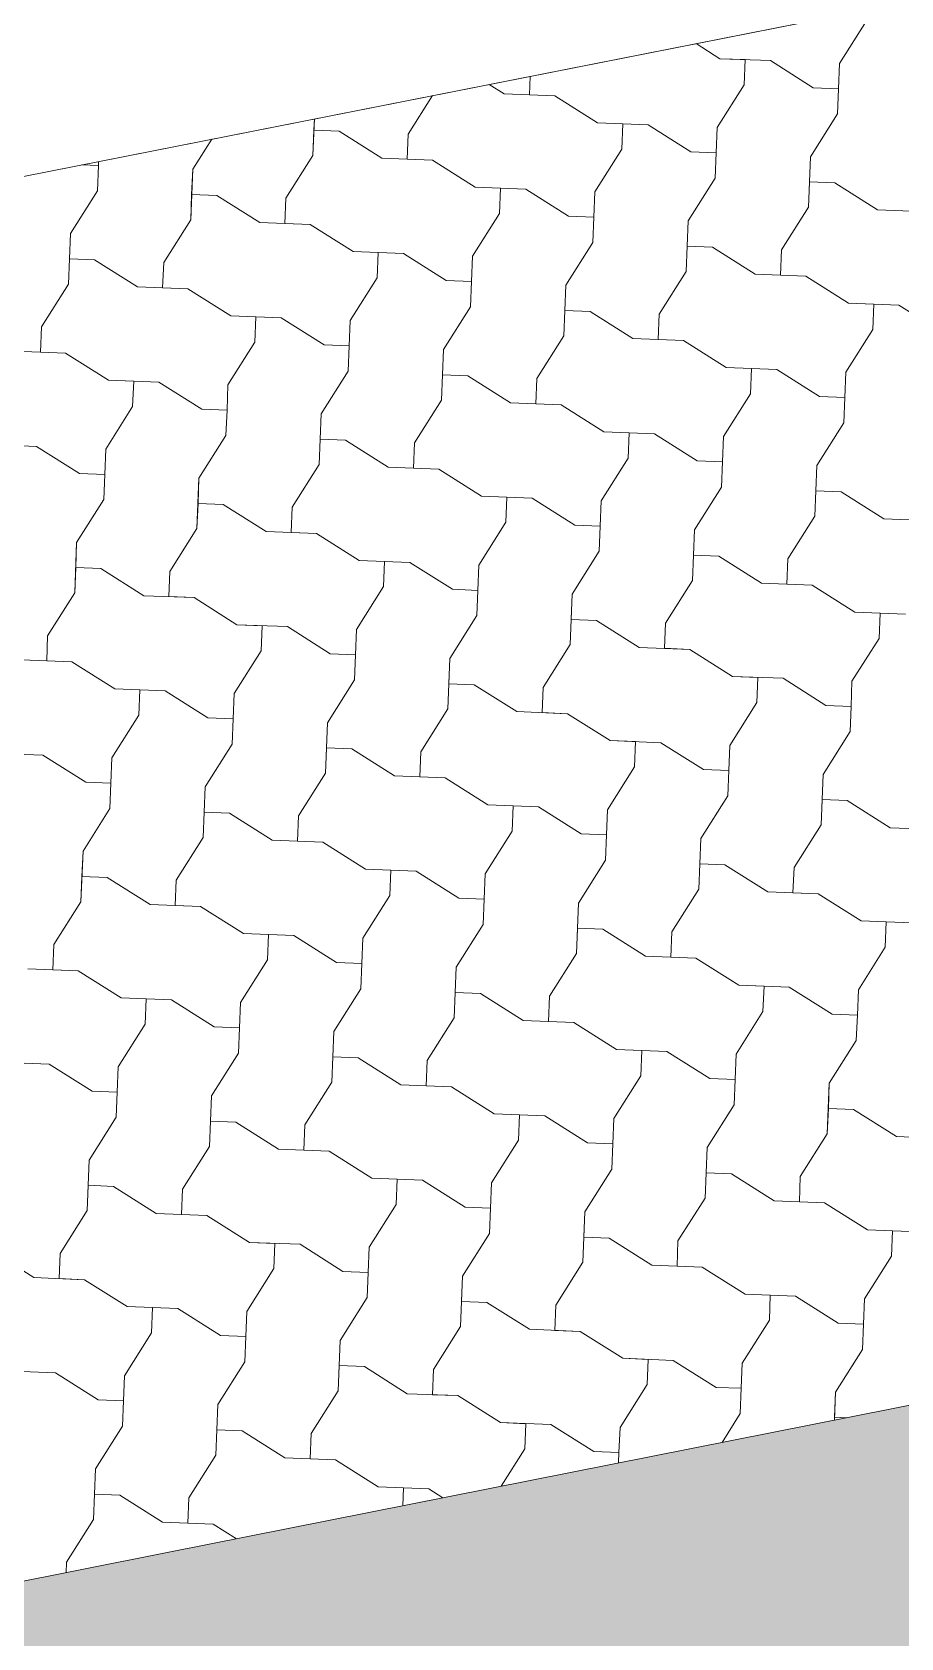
# Model space of a CAD drawing. Header units: metres. Extents: x -111189 to -108577, y -72951 to -72647.
# Drawn here: x -110666.884 to -110665.995, y -72942.13 to -72940.486 of the extents above; entities that cross this region are included whole.
import ezdxf

# ---------------------------------------------------------------- set-up
doc = ezdxf.new("R2010")
doc.units = ezdxf.units.M
doc.header["$MEASUREMENT"] = 0
doc.set_wipeout_variables(frame=1)
doc.linetypes.add('Dot & Dashed', pattern=[0.670278, 0.3175, -0.176389, 0, -0.176389])
doc.linetypes.add('Wipeout_Contour', pattern=[1, 0, -1])
for name, color, linetype in [('Muro Não Confinante - MNC1_1_0', 7, 'Continuous'), ('Muro Não Confinante - MNC1_1_02 - ESTRADAS', 7, 'Continuous'), ('Muro Não Confinante - MNC1_1_02 - PASSEIOS', 7, 'Continuous'), ('Muro Não Confinante - MNC1_1_07 - MUROS', 7, 'Continuous'), ('Planta Piso -1_1_01 - TERRENO PROPOSTO', 7, 'Continuous')]:
    doc.layers.add(name, color=color, linetype=linetype)

# ---------------------------------------------------------------- blocks, each defined once
blk = doc.blocks.new('*X143', base_point=(-110694.4627, -72968.689))
at = {"layer": 'Muro Não Confinante - MNC1_1_02 - PASSEIOS', "color": 253, "linetype": 'Continuous', "lineweight": 9, "ltscale": 1000}
for p, q in [((-110666.0578, -72940.5185), (-110666.0302, -72940.4748)), ((-110666.2046, -72940.4982), (-110666.1802, -72940.5137)), ((-110666.2046, -72940.4982), (-110666.1802, -72940.5137)), ((-110666.1802, -72940.5137), (-110666.1544, -72940.5147)), ((-110666.1802, -72940.5137), (-110666.1285, -72940.5157)), ((-110666.1554, -72940.5406), (-110666.1544, -72940.5147)), ((-110666.1285, -72940.5157), (-110666.0847, -72940.5434)), ((-110666.0578, -72940.5185), (-110666.0589, -72940.5444)), ((-110666.4163, -72940.54), (-110666.4009, -72940.5498)), ((-110666.3743, -72940.5317), (-110666.375, -72940.5508)), ((-110666.3743, -72940.5317), (-110666.375, -72940.5508)), ((-110666.183, -72940.5843), (-110666.1554, -72940.5406)), ((-110666.0847, -72940.5434), (-110666.0589, -72940.5444)), ((-110666.0599, -72940.5702), (-110666.0589, -72940.5444)), ((-110666.0599, -72940.5702), (-110666.0589, -72940.5444)), ((-110666.4992, -72940.5908), (-110666.4744, -72940.5515)), ((-110666.4992, -72940.5908), (-110666.4744, -72940.5515)), ((-110666.4009, -72940.5498), (-110666.3492, -72940.5518)), ((-110666.3492, -72940.5518), (-110666.375, -72940.5508)), ((-110666.3492, -72940.5518), (-110666.3054, -72940.5795)), ((-110666.3492, -72940.5518), (-110666.3054, -72940.5795)), ((-110666.5967, -72940.6128), (-110666.5952, -72940.5754)), ((-110666.5952, -72940.5754), (-110666.5957, -72940.5869)), ((-110666.0875, -72940.614), (-110666.0599, -72940.5702)), ((-110666.0875, -72940.614), (-110666.0599, -72940.5702)), ((-110666.5967, -72940.6128), (-110666.5957, -72940.5869)), ((-110666.5698, -72940.588), (-110666.5957, -72940.5869)), ((-110666.5698, -72940.588), (-110666.5261, -72940.6156)), ((-110666.4992, -72940.5908), (-110666.5002, -72940.6166)), ((-110666.4992, -72940.5908), (-110666.5002, -72940.6166)), ((-110666.3054, -72940.5795), (-110666.2795, -72940.5805)), ((-110666.3054, -72940.5795), (-110666.2537, -72940.5815)), ((-110666.2806, -72940.6064), (-110666.2795, -72940.5805)), ((-110666.2537, -72940.5815), (-110666.2099, -72940.6092)), ((-110666.183, -72940.5843), (-110666.184, -72940.6102)), ((-110666.7198, -72940.6269), (-110666.7004, -72940.5961)), ((-110666.7198, -72940.6269), (-110666.7004, -72940.5961)), ((-110666.3082, -72940.6501), (-110666.2806, -72940.6064)), ((-110666.2099, -72940.6092), (-110666.184, -72940.6102)), ((-110666.1851, -72940.6361), (-110666.184, -72940.6102)), ((-110666.1851, -72940.6361), (-110666.184, -72940.6102)), ((-110666.8334, -72940.6224), (-110666.8164, -72940.6231)), ((-110666.8174, -72940.6489), (-110666.8164, -72940.6231)), ((-110666.8174, -72940.6489), (-110666.8164, -72940.6231)), ((-110666.8162, -72940.619), (-110666.8164, -72940.6231)), ((-110666.7219, -72940.6786), (-110666.7198, -72940.6269)), ((-110666.7198, -72940.6269), (-110666.7209, -72940.6528)), ((-110666.6244, -72940.6566), (-110666.5967, -72940.6128)), ((-110666.6244, -72940.6566), (-110666.5967, -72940.6128)), ((-110666.5261, -72940.6156), (-110666.4743, -72940.6177)), ((-110666.4743, -72940.6177), (-110666.5002, -72940.6166)), ((-110666.4743, -72940.6177), (-110666.4306, -72940.6453)), ((-110666.4743, -72940.6177), (-110666.4306, -72940.6453)), ((-110666.0896, -72940.6657), (-110666.0875, -72940.614)), ((-110666.0875, -72940.614), (-110666.0885, -72940.6399)), ((-110666.2127, -72940.6798), (-110666.1851, -72940.6361)), ((-110666.2127, -72940.6798), (-110666.1851, -72940.6361)), ((-110666.0896, -72940.6657), (-110666.0885, -72940.6399)), ((-110666.0627, -72940.6409), (-110666.0885, -72940.6399)), ((-110666.0627, -72940.6409), (-110666.0189, -72940.6685)), ((-110666.845, -72940.6927), (-110666.8174, -72940.6489)), ((-110666.845, -72940.6927), (-110666.8174, -72940.6489)), ((-110666.7219, -72940.6786), (-110666.7209, -72940.6528)), ((-110666.695, -72940.6538), (-110666.7209, -72940.6528)), ((-110666.695, -72940.6538), (-110666.6512, -72940.6814)), ((-110666.6244, -72940.6566), (-110666.6254, -72940.6824)), ((-110666.6244, -72940.6566), (-110666.6254, -72940.6824)), ((-110666.4306, -72940.6453), (-110666.4047, -72940.6463)), ((-110666.4306, -72940.6453), (-110666.3788, -72940.6473)), ((-110666.4057, -72940.6722), (-110666.4047, -72940.6463)), ((-110666.3788, -72940.6473), (-110666.3351, -72940.675)), ((-110666.3082, -72940.6501), (-110666.3092, -72940.676)), ((-110666.4334, -72940.7159), (-110666.4057, -72940.6722)), ((-110666.3351, -72940.675), (-110666.3092, -72940.676)), ((-110666.3102, -72940.7019), (-110666.3092, -72940.676)), ((-110666.3102, -72940.7019), (-110666.3092, -72940.676)), ((-110666.1172, -72940.7095), (-110666.0896, -72940.6657)), ((-110666.1172, -72940.7095), (-110666.0896, -72940.6657)), ((-110666.0189, -72940.6685), (-110665.9672, -72940.6706)), ((-110666.8471, -72940.7444), (-110666.845, -72940.6927)), ((-110666.845, -72940.6927), (-110666.846, -72940.7186)), ((-110666.7495, -72940.7224), (-110666.7219, -72940.6786)), ((-110666.7495, -72940.7224), (-110666.7219, -72940.6786)), ((-110666.6512, -72940.6814), (-110666.5995, -72940.6835)), ((-110666.5995, -72940.6835), (-110666.6254, -72940.6824)), ((-110666.5995, -72940.6835), (-110666.5557, -72940.7111)), ((-110666.5995, -72940.6835), (-110666.5557, -72940.7111)), ((-110666.2147, -72940.7315), (-110666.2127, -72940.6798)), ((-110666.2127, -72940.6798), (-110666.2137, -72940.7057)), ((-110666.3379, -72940.7456), (-110666.3102, -72940.7019)), ((-110666.3379, -72940.7456), (-110666.3102, -72940.7019)), ((-110666.2147, -72940.7315), (-110666.2137, -72940.7057)), ((-110666.1879, -72940.7067), (-110666.2137, -72940.7057)), ((-110666.1879, -72940.7067), (-110666.1441, -72940.7343)), ((-110666.1172, -72940.7095), (-110666.1182, -72940.7354)), ((-110666.1172, -72940.7095), (-110666.1182, -72940.7354)), ((-110666.8471, -72940.7444), (-110666.846, -72940.7186)), ((-110666.8202, -72940.7196), (-110666.846, -72940.7186)), ((-110666.8202, -72940.7196), (-110666.7764, -72940.7472)), ((-110666.7495, -72940.7224), (-110666.7506, -72940.7482)), ((-110666.7495, -72940.7224), (-110666.7506, -72940.7482)), ((-110666.5557, -72940.7111), (-110666.5299, -72940.7121)), ((-110666.5557, -72940.7111), (-110666.504, -72940.7131)), ((-110666.5309, -72940.738), (-110666.5299, -72940.7121)), ((-110666.504, -72940.7131), (-110666.4603, -72940.7408)), ((-110666.4334, -72940.7159), (-110666.4344, -72940.7418)), ((-110666.5585, -72940.7818), (-110666.5309, -72940.738)), ((-110666.4603, -72940.7408), (-110666.4344, -72940.7418)), ((-110666.4354, -72940.7677), (-110666.4344, -72940.7418)), ((-110666.4354, -72940.7677), (-110666.4344, -72940.7418)), ((-110666.2424, -72940.7753), (-110666.2147, -72940.7315)), ((-110666.2424, -72940.7753), (-110666.2147, -72940.7315)), ((-110666.1441, -72940.7343), (-110666.0924, -72940.7364)), ((-110666.0924, -72940.7364), (-110666.1182, -72940.7354)), ((-110666.0924, -72940.7364), (-110666.0486, -72940.764)), ((-110666.0924, -72940.7364), (-110666.0486, -72940.764)), ((-110666.8747, -72940.7882), (-110666.8471, -72940.7444)), ((-110666.8747, -72940.7882), (-110666.8471, -72940.7444)), ((-110666.7764, -72940.7472), (-110666.7247, -72940.7493)), ((-110666.7247, -72940.7493), (-110666.7506, -72940.7482)), ((-110666.7247, -72940.7493), (-110666.6809, -72940.7769)), ((-110666.7247, -72940.7493), (-110666.6809, -72940.7769)), ((-110666.3399, -72940.7974), (-110666.3379, -72940.7456)), ((-110666.3379, -72940.7456), (-110666.3389, -72940.7715)), ((-110666.4631, -72940.8114), (-110666.4354, -72940.7677)), ((-110666.4631, -72940.8114), (-110666.4354, -72940.7677)), ((-110666.3399, -72940.7974), (-110666.3389, -72940.7715)), ((-110666.313, -72940.7725), (-110666.3389, -72940.7715)), ((-110666.313, -72940.7725), (-110666.2693, -72940.8002)), ((-110666.2424, -72940.7753), (-110666.2434, -72940.8012)), ((-110666.2424, -72940.7753), (-110666.2434, -72940.8012)), ((-110666.0486, -72940.764), (-110666.0227, -72940.7651)), ((-110666.0486, -72940.764), (-110665.9969, -72940.7661)), ((-110666.0238, -72940.7909), (-110666.0227, -72940.7651)), ((-110665.9969, -72940.7661), (-110665.9531, -72940.7937)), ((-110666.8747, -72940.7882), (-110666.8757, -72940.814)), ((-110666.8747, -72940.7882), (-110666.8757, -72940.814)), ((-110666.6809, -72940.7769), (-110666.6551, -72940.7779)), ((-110666.6809, -72940.7769), (-110666.6292, -72940.779)), ((-110666.6561, -72940.8038), (-110666.6551, -72940.7779)), ((-110666.6292, -72940.779), (-110666.5854, -72940.8066)), ((-110666.5585, -72940.7818), (-110666.5596, -72940.8076)), ((-110666.0514, -72940.8347), (-110666.0238, -72940.7909)), ((-110666.6837, -72940.8476), (-110666.6561, -72940.8038)), ((-110666.5854, -72940.8066), (-110666.5596, -72940.8076)), ((-110666.5606, -72940.8335), (-110666.5596, -72940.8076)), ((-110666.5606, -72940.8335), (-110666.5596, -72940.8076)), ((-110666.3676, -72940.8411), (-110666.3399, -72940.7974)), ((-110666.3676, -72940.8411), (-110666.3399, -72940.7974)), ((-110666.2693, -72940.8002), (-110666.2175, -72940.8022)), ((-110666.2175, -72940.8022), (-110666.2434, -72940.8012)), ((-110666.2175, -72940.8022), (-110666.1738, -72940.8298)), ((-110666.2175, -72940.8022), (-110666.1738, -72940.8298)), ((-110666.9016, -72940.813), (-110666.8499, -72940.8151)), ((-110666.8499, -72940.8151), (-110666.8757, -72940.814)), ((-110666.8499, -72940.8151), (-110666.8061, -72940.8427)), ((-110666.8499, -72940.8151), (-110666.8061, -72940.8427)), ((-110666.4651, -72940.8632), (-110666.4631, -72940.8114)), ((-110666.4631, -72940.8114), (-110666.4641, -72940.8373)), ((-110666.5882, -72940.8772), (-110666.5606, -72940.8335)), ((-110666.5882, -72940.8772), (-110666.5606, -72940.8335)), ((-110666.4651, -72940.8632), (-110666.4641, -72940.8373)), ((-110666.4382, -72940.8383), (-110666.4641, -72940.8373)), ((-110666.4382, -72940.8383), (-110666.3944, -72940.866)), ((-110666.3676, -72940.8411), (-110666.3686, -72940.867)), ((-110666.3676, -72940.8411), (-110666.3686, -72940.867)), ((-110666.1738, -72940.8298), (-110666.1479, -72940.8309)), ((-110666.1738, -72940.8298), (-110666.1221, -72940.8319)), ((-110666.1489, -72940.8567), (-110666.1479, -72940.8309)), ((-110666.1221, -72940.8319), (-110666.0783, -72940.8595)), ((-110666.0514, -72940.8347), (-110666.0524, -72940.8605)), ((-110666.8061, -72940.8427), (-110666.7802, -72940.8437)), ((-110666.8061, -72940.8427), (-110666.7544, -72940.8448)), ((-110666.7813, -72940.8696), (-110666.7802, -72940.8437)), ((-110666.7544, -72940.8448), (-110666.7106, -72940.8724)), ((-110666.6837, -72940.8476), (-110666.6847, -72940.8734)), ((-110666.1766, -72940.9005), (-110666.1489, -72940.8567)), ((-110666.8089, -72940.9134), (-110666.7813, -72940.8696)), ((-110666.7106, -72940.8724), (-110666.6847, -72940.8734)), ((-110666.6858, -72940.8993), (-110666.6847, -72940.8734)), ((-110666.6858, -72940.8993), (-110666.6847, -72940.8734)), ((-110666.4927, -72940.9069), (-110666.4651, -72940.8632)), ((-110666.4927, -72940.9069), (-110666.4651, -72940.8632)), ((-110666.3944, -72940.866), (-110666.3427, -72940.868)), ((-110666.3427, -72940.868), (-110666.3686, -72940.867)), ((-110666.3427, -72940.868), (-110666.299, -72940.8956)), ((-110666.3427, -72940.868), (-110666.299, -72940.8956)), ((-110666.0783, -72940.8595), (-110666.0524, -72940.8605)), ((-110666.0534, -72940.8864), (-110666.0524, -72940.8605)), ((-110666.0534, -72940.8864), (-110666.0524, -72940.8605)), ((-110666.5903, -72940.929), (-110666.5882, -72940.8772)), ((-110666.5882, -72940.8772), (-110666.5893, -72940.9031)), ((-110666.0811, -72940.9302), (-110666.0534, -72940.8864)), ((-110666.0811, -72940.9302), (-110666.0534, -72940.8864)), ((-110666.7134, -72940.9431), (-110666.6858, -72940.8993)), ((-110666.7134, -72940.9431), (-110666.6858, -72940.8993)), ((-110666.5903, -72940.929), (-110666.5893, -72940.9031)), ((-110666.5634, -72940.9041), (-110666.5893, -72940.9031)), ((-110666.5634, -72940.9041), (-110666.5196, -72940.9318)), ((-110666.4927, -72940.9069), (-110666.4938, -72940.9328)), ((-110666.4927, -72940.9069), (-110666.4938, -72940.9328)), ((-110666.299, -72940.8956), (-110666.2731, -72940.8967)), ((-110666.299, -72940.8956), (-110666.2472, -72940.8977)), ((-110666.2741, -72940.9225), (-110666.2731, -72940.8967)), ((-110666.2472, -72940.8977), (-110666.2035, -72940.9253)), ((-110666.1766, -72940.9005), (-110666.1776, -72940.9264)), ((-110666.9313, -72940.9085), (-110666.8796, -72940.9106)), ((-110666.8796, -72940.9106), (-110666.8358, -72940.9382)), ((-110666.8089, -72940.9134), (-110666.8099, -72940.9392)), ((-110666.3018, -72940.9663), (-110666.2741, -72940.9225)), ((-110666.8358, -72940.9382), (-110666.8099, -72940.9392)), ((-110666.8109, -72940.9651), (-110666.8099, -72940.9392)), ((-110666.8109, -72940.9651), (-110666.8099, -72940.9392)), ((-110666.6179, -72940.9727), (-110666.5903, -72940.929)), ((-110666.6179, -72940.9727), (-110666.5903, -72940.929)), ((-110666.5196, -72940.9318), (-110666.4679, -72940.9338)), ((-110666.4679, -72940.9338), (-110666.4938, -72940.9328)), ((-110666.4679, -72940.9338), (-110666.4241, -72940.9615)), ((-110666.4679, -72940.9338), (-110666.4241, -72940.9615)), ((-110666.2035, -72940.9253), (-110666.1776, -72940.9264)), ((-110666.1786, -72940.9522), (-110666.1776, -72940.9264)), ((-110666.1786, -72940.9522), (-110666.1776, -72940.9264)), ((-110666.0831, -72940.9819), (-110666.0811, -72940.9302)), ((-110666.0811, -72940.9302), (-110666.0821, -72940.956)), ((-110666.7155, -72940.9948), (-110666.7134, -72940.9431)), ((-110666.7134, -72940.9431), (-110666.7144, -72940.9689)), ((-110666.2063, -72940.996), (-110666.1786, -72940.9522)), ((-110666.2063, -72940.996), (-110666.1786, -72940.9522)), ((-110666.0831, -72940.9819), (-110666.0821, -72940.956)), ((-110666.0562, -72940.9571), (-110666.0821, -72940.956)), ((-110666.8386, -72941.0089), (-110666.8109, -72940.9651)), ((-110666.8386, -72941.0089), (-110666.8109, -72940.9651)), ((-110666.7155, -72940.9948), (-110666.7144, -72940.9689)), ((-110666.6886, -72940.9699), (-110666.7144, -72940.9689)), ((-110666.6886, -72940.9699), (-110666.6448, -72940.9976)), ((-110666.6179, -72940.9727), (-110666.6189, -72940.9986)), ((-110666.6179, -72940.9727), (-110666.6189, -72940.9986)), ((-110666.4241, -72940.9615), (-110666.3983, -72940.9625)), ((-110666.4241, -72940.9615), (-110666.3724, -72940.9635)), ((-110666.3993, -72940.9883), (-110666.3983, -72940.9625)), ((-110666.3724, -72940.9635), (-110666.3286, -72940.9911)), ((-110666.3018, -72940.9663), (-110666.3028, -72940.9922)), ((-110666.0562, -72940.9571), (-110666.0125, -72940.9847)), ((-110666.4269, -72941.0321), (-110666.3993, -72940.9883)), ((-110666.1108, -72941.0257), (-110666.0831, -72940.9819)), ((-110666.1108, -72941.0257), (-110666.0831, -72940.9819)), ((-110666.0125, -72940.9847), (-110665.9608, -72940.9867)), ((-110666.7431, -72941.0385), (-110666.7155, -72940.9948)), ((-110666.7431, -72941.0385), (-110666.7155, -72940.9948)), ((-110666.6448, -72940.9976), (-110666.5931, -72940.9996)), ((-110666.5931, -72940.9996), (-110666.6189, -72940.9986)), ((-110666.5931, -72940.9996), (-110666.5493, -72941.0273)), ((-110666.5931, -72940.9996), (-110666.5493, -72941.0273)), ((-110666.3286, -72940.9911), (-110666.3028, -72940.9922)), ((-110666.3038, -72941.018), (-110666.3028, -72940.9922)), ((-110666.3038, -72941.018), (-110666.3028, -72940.9922)), ((-110666.2083, -72941.0477), (-110666.2063, -72940.996)), ((-110666.2063, -72940.996), (-110666.2073, -72941.0218)), ((-110666.8406, -72941.0606), (-110666.8386, -72941.0089)), ((-110666.8386, -72941.0089), (-110666.8396, -72941.0347)), ((-110666.3314, -72941.0618), (-110666.3038, -72941.018)), ((-110666.3314, -72941.0618), (-110666.3038, -72941.018)), ((-110666.2083, -72941.0477), (-110666.2073, -72941.0218)), ((-110666.1814, -72941.0229), (-110666.2073, -72941.0218)), ((-110666.8406, -72941.0606), (-110666.8396, -72941.0347)), ((-110666.8137, -72941.0357), (-110666.8396, -72941.0347)), ((-110666.8137, -72941.0357), (-110666.77, -72941.0634)), ((-110666.7431, -72941.0385), (-110666.7441, -72941.0644)), ((-110666.7431, -72941.0385), (-110666.7441, -72941.0644)), ((-110666.5493, -72941.0273), (-110666.5234, -72941.0283)), ((-110666.5493, -72941.0273), (-110666.4976, -72941.0293)), ((-110666.5245, -72941.0541), (-110666.5234, -72941.0283)), ((-110666.4976, -72941.0293), (-110666.4538, -72941.0569)), ((-110666.4269, -72941.0321), (-110666.428, -72941.058)), ((-110666.1814, -72941.0229), (-110666.1377, -72941.0505)), ((-110666.1108, -72941.0257), (-110666.1118, -72941.0515)), ((-110666.1108, -72941.0257), (-110666.1118, -72941.0515)), ((-110666.5521, -72941.0979), (-110666.5245, -72941.0541)), ((-110666.2359, -72941.0915), (-110666.2083, -72941.0477)), ((-110666.2359, -72941.0915), (-110666.2083, -72941.0477)), ((-110666.1377, -72941.0505), (-110666.0859, -72941.0526)), ((-110666.0859, -72941.0526), (-110666.1118, -72941.0515)), ((-110666.0859, -72941.0526), (-110666.0422, -72941.0802)), ((-110666.0859, -72941.0526), (-110666.0422, -72941.0802)), ((-110666.8683, -72941.1044), (-110666.8406, -72941.0606)), ((-110666.8683, -72941.1044), (-110666.8406, -72941.0606)), ((-110666.77, -72941.0634), (-110666.7183, -72941.0654)), ((-110666.7183, -72941.0654), (-110666.7441, -72941.0644)), ((-110666.7183, -72941.0654), (-110666.6745, -72941.0931)), ((-110666.7183, -72941.0654), (-110666.6745, -72941.0931)), ((-110666.4538, -72941.0569), (-110666.428, -72941.058)), ((-110666.429, -72941.0838), (-110666.428, -72941.058)), ((-110666.429, -72941.0838), (-110666.428, -72941.058)), ((-110666.3335, -72941.1135), (-110666.3314, -72941.0618)), ((-110666.3314, -72941.0618), (-110666.3325, -72941.0877)), ((-110666.4566, -72941.1276), (-110666.429, -72941.0838)), ((-110666.4566, -72941.1276), (-110666.429, -72941.0838)), ((-110666.3335, -72941.1135), (-110666.3325, -72941.0877)), ((-110666.3066, -72941.0887), (-110666.3325, -72941.0877)), ((-110666.0422, -72941.0802), (-110666.0163, -72941.0812)), ((-110666.0422, -72941.0802), (-110665.9904, -72941.0822)), ((-110666.0173, -72941.1071), (-110666.0163, -72941.0812)), ((-110666.8683, -72941.1044), (-110666.8693, -72941.1302)), ((-110666.8683, -72941.1044), (-110666.8693, -72941.1302)), ((-110666.6745, -72941.0931), (-110666.6486, -72941.0941)), ((-110666.6745, -72941.0931), (-110666.6228, -72941.0951)), ((-110666.6496, -72941.12), (-110666.6486, -72941.0941)), ((-110666.6228, -72941.0951), (-110666.579, -72941.1228)), ((-110666.5521, -72941.0979), (-110666.5531, -72941.1238)), ((-110666.3066, -72941.0887), (-110666.2628, -72941.1163)), ((-110666.2359, -72941.0915), (-110666.237, -72941.1173)), ((-110666.2359, -72941.0915), (-110666.237, -72941.1173)), ((-110666.6773, -72941.1637), (-110666.6496, -72941.12)), ((-110666.3611, -72941.1573), (-110666.3335, -72941.1135)), ((-110666.3611, -72941.1573), (-110666.3335, -72941.1135)), ((-110666.2628, -72941.1163), (-110666.2111, -72941.1184)), ((-110666.2111, -72941.1184), (-110666.237, -72941.1173)), ((-110666.2111, -72941.1184), (-110666.1673, -72941.146)), ((-110666.2111, -72941.1184), (-110666.1673, -72941.146)), ((-110666.045, -72941.1508), (-110666.0173, -72941.1071)), ((-110666.8952, -72941.1292), (-110666.8434, -72941.1312)), ((-110666.8434, -72941.1312), (-110666.8693, -72941.1302)), ((-110666.8434, -72941.1312), (-110666.7997, -72941.1589)), ((-110666.8434, -72941.1312), (-110666.7997, -72941.1589)), ((-110666.579, -72941.1228), (-110666.5531, -72941.1238)), ((-110666.5542, -72941.1496), (-110666.5531, -72941.1238)), ((-110666.5542, -72941.1496), (-110666.5531, -72941.1238)), ((-110666.4587, -72941.1793), (-110666.4566, -72941.1276)), ((-110666.4566, -72941.1276), (-110666.4576, -72941.1535)), ((-110666.5818, -72941.1934), (-110666.5542, -72941.1496)), ((-110666.5818, -72941.1934), (-110666.5542, -72941.1496)), ((-110666.4587, -72941.1793), (-110666.4576, -72941.1535)), ((-110666.4318, -72941.1545), (-110666.4576, -72941.1535)), ((-110666.1673, -72941.146), (-110666.1415, -72941.147)), ((-110666.1673, -72941.146), (-110666.1156, -72941.148)), ((-110666.1425, -72941.1729), (-110666.1415, -72941.147)), ((-110666.1156, -72941.148), (-110666.0718, -72941.1757)), ((-110666.045, -72941.1508), (-110666.046, -72941.1767)), ((-110666.7997, -72941.1589), (-110666.7738, -72941.1599)), ((-110666.7997, -72941.1589), (-110666.7479, -72941.1609)), ((-110666.7748, -72941.1858), (-110666.7738, -72941.1599)), ((-110666.7479, -72941.1609), (-110666.7042, -72941.1886)), ((-110666.6773, -72941.1637), (-110666.6783, -72941.1896)), ((-110666.4318, -72941.1545), (-110666.388, -72941.1821)), ((-110666.3611, -72941.1573), (-110666.3621, -72941.1831)), ((-110666.3611, -72941.1573), (-110666.3621, -72941.1831)), ((-110666.8025, -72941.2295), (-110666.7748, -72941.1858)), ((-110666.4863, -72941.2231), (-110666.4587, -72941.1793)), ((-110666.4863, -72941.2231), (-110666.4587, -72941.1793)), ((-110666.388, -72941.1821), (-110666.3363, -72941.1842)), ((-110666.3363, -72941.1842), (-110666.3621, -72941.1831)), ((-110666.3363, -72941.1842), (-110666.2925, -72941.2118)), ((-110666.3363, -72941.1842), (-110666.2925, -72941.2118)), ((-110666.1701, -72941.2167), (-110666.1425, -72941.1729)), ((-110666.0718, -72941.1757), (-110666.046, -72941.1767)), ((-110666.047, -72941.2026), (-110666.046, -72941.1767)), ((-110666.047, -72941.2026), (-110666.046, -72941.1767)), ((-110666.7042, -72941.1886), (-110666.6783, -72941.1896)), ((-110666.6793, -72941.2154), (-110666.6783, -72941.1896)), ((-110666.6793, -72941.2154), (-110666.6783, -72941.1896)), ((-110666.5838, -72941.2451), (-110666.5818, -72941.1934)), ((-110666.5818, -72941.1934), (-110666.5828, -72941.2193)), ((-110666.0746, -72941.2463), (-110666.047, -72941.2026)), ((-110666.0746, -72941.2463), (-110666.047, -72941.2026)), ((-110666.707, -72941.2592), (-110666.6793, -72941.2154)), ((-110666.707, -72941.2592), (-110666.6793, -72941.2154)), ((-110666.5838, -72941.2451), (-110666.5828, -72941.2193)), ((-110666.557, -72941.2203), (-110666.5828, -72941.2193)), ((-110666.2925, -72941.2118), (-110666.2667, -72941.2128)), ((-110666.2925, -72941.2118), (-110666.2408, -72941.2139)), ((-110666.2677, -72941.2387), (-110666.2667, -72941.2128)), ((-110666.2408, -72941.2139), (-110666.197, -72941.2415)), ((-110666.1701, -72941.2167), (-110666.1712, -72941.2425)), ((-110666.9248, -72941.2247), (-110666.8731, -72941.2267)), ((-110666.8731, -72941.2267), (-110666.8293, -72941.2544)), ((-110666.8025, -72941.2295), (-110666.8035, -72941.2554)), ((-110666.557, -72941.2203), (-110666.5132, -72941.2479)), ((-110666.4863, -72941.2231), (-110666.4873, -72941.249)), ((-110666.4863, -72941.2231), (-110666.4873, -72941.249)), ((-110666.6115, -72941.2889), (-110666.5838, -72941.2451)), ((-110666.6115, -72941.2889), (-110666.5838, -72941.2451)), ((-110666.5132, -72941.2479), (-110666.4615, -72941.25)), ((-110666.4615, -72941.25), (-110666.4873, -72941.249)), ((-110666.4615, -72941.25), (-110666.4177, -72941.2776)), ((-110666.4615, -72941.25), (-110666.4177, -72941.2776)), ((-110666.2953, -72941.2825), (-110666.2677, -72941.2387)), ((-110666.197, -72941.2415), (-110666.1712, -72941.2425)), ((-110666.1722, -72941.2684), (-110666.1712, -72941.2425)), ((-110666.1722, -72941.2684), (-110666.1712, -72941.2425)), ((-110666.0767, -72941.2981), (-110666.0746, -72941.2463)), ((-110666.0746, -72941.2463), (-110666.0757, -72941.2722)), ((-110666.8293, -72941.2544), (-110666.8035, -72941.2554)), ((-110666.8045, -72941.2813), (-110666.8035, -72941.2554)), ((-110666.8045, -72941.2813), (-110666.8035, -72941.2554)), ((-110666.709, -72941.3109), (-110666.707, -72941.2592)), ((-110666.707, -72941.2592), (-110666.708, -72941.2851)), ((-110666.1998, -72941.3121), (-110666.1722, -72941.2684)), ((-110666.1998, -72941.3121), (-110666.1722, -72941.2684)), ((-110666.8321, -72941.325), (-110666.8045, -72941.2813)), ((-110666.8321, -72941.325), (-110666.8045, -72941.2813)), ((-110666.709, -72941.3109), (-110666.708, -72941.2851)), ((-110666.6821, -72941.2861), (-110666.708, -72941.2851)), ((-110666.4177, -72941.2776), (-110666.3918, -72941.2786)), ((-110666.4177, -72941.2776), (-110666.366, -72941.2797)), ((-110666.3929, -72941.3045), (-110666.3918, -72941.2786)), ((-110666.366, -72941.2797), (-110666.3222, -72941.3073)), ((-110666.2953, -72941.2825), (-110666.2963, -72941.3083)), ((-110666.0767, -72941.2981), (-110666.0757, -72941.2722)), ((-110666.0498, -72941.2732), (-110666.0757, -72941.2722)), ((-110666.0498, -72941.2732), (-110666.006, -72941.3009)), ((-110666.6821, -72941.2861), (-110666.6384, -72941.3137)), ((-110666.6115, -72941.2889), (-110666.6125, -72941.3148)), ((-110666.6115, -72941.2889), (-110666.6125, -72941.3148)), ((-110666.1043, -72941.3418), (-110666.0767, -72941.2981)), ((-110666.1043, -72941.3418), (-110666.0767, -72941.2981)), ((-110666.006, -72941.3009), (-110665.9543, -72941.3029)), ((-110666.7367, -72941.3547), (-110666.709, -72941.3109)), ((-110666.7367, -72941.3547), (-110666.709, -72941.3109)), ((-110666.6384, -72941.3137), (-110666.5866, -72941.3158)), ((-110666.5866, -72941.3158), (-110666.6125, -72941.3148)), ((-110666.5866, -72941.3158), (-110666.5429, -72941.3434)), ((-110666.5866, -72941.3158), (-110666.5429, -72941.3434)), ((-110666.4205, -72941.3483), (-110666.3929, -72941.3045)), ((-110666.3222, -72941.3073), (-110666.2963, -72941.3083)), ((-110666.2974, -72941.3342), (-110666.2963, -72941.3083)), ((-110666.2974, -72941.3342), (-110666.2963, -72941.3083)), ((-110666.2019, -72941.3639), (-110666.1998, -72941.3121)), ((-110666.1998, -72941.3121), (-110666.2008, -72941.338)), ((-110666.8342, -72941.3767), (-110666.8321, -72941.325)), ((-110666.8321, -72941.325), (-110666.8332, -72941.3509)), ((-110666.325, -72941.378), (-110666.2974, -72941.3342)), ((-110666.325, -72941.378), (-110666.2974, -72941.3342)), ((-110666.8342, -72941.3767), (-110666.8332, -72941.3509)), ((-110666.8073, -72941.3519), (-110666.8332, -72941.3509)), ((-110666.5429, -72941.3434), (-110666.517, -72941.3444)), ((-110666.5429, -72941.3434), (-110666.4911, -72941.3455)), ((-110666.518, -72941.3703), (-110666.517, -72941.3444)), ((-110666.4911, -72941.3455), (-110666.4474, -72941.3731)), ((-110666.4205, -72941.3483), (-110666.4215, -72941.3741)), ((-110666.2019, -72941.3639), (-110666.2008, -72941.338)), ((-110666.175, -72941.339), (-110666.2008, -72941.338)), ((-110666.175, -72941.339), (-110666.1312, -72941.3667)), ((-110666.1043, -72941.3418), (-110666.1054, -72941.3677)), ((-110666.1043, -72941.3418), (-110666.1054, -72941.3677)), ((-110666.8073, -72941.3519), (-110666.7635, -72941.3795)), ((-110666.7367, -72941.3547), (-110666.7377, -72941.3806)), ((-110666.7367, -72941.3547), (-110666.7377, -72941.3806)), ((-110666.2295, -72941.4076), (-110666.2019, -72941.3639)), ((-110666.2295, -72941.4076), (-110666.2019, -72941.3639)), ((-110666.1312, -72941.3667), (-110666.0795, -72941.3687)), ((-110666.8618, -72941.4205), (-110666.8342, -72941.3767)), ((-110666.8618, -72941.4205), (-110666.8342, -72941.3767)), ((-110666.7635, -72941.3795), (-110666.7118, -72941.3816)), ((-110666.7118, -72941.3816), (-110666.7377, -72941.3806)), ((-110666.7118, -72941.3816), (-110666.668, -72941.4092)), ((-110666.7118, -72941.3816), (-110666.668, -72941.4092)), ((-110666.5457, -72941.4141), (-110666.518, -72941.3703)), ((-110666.4474, -72941.3731), (-110666.4215, -72941.3741)), ((-110666.4225, -72941.4), (-110666.4215, -72941.3741)), ((-110666.4225, -72941.4), (-110666.4215, -72941.3741)), ((-110666.327, -72941.4297), (-110666.325, -72941.378)), ((-110666.325, -72941.378), (-110666.326, -72941.4038)), ((-110666.0795, -72941.3687), (-110666.1054, -72941.3677)), ((-110666.0795, -72941.3687), (-110666.0357, -72941.3964)), ((-110666.0795, -72941.3687), (-110666.0357, -72941.3964)), ((-110666.4502, -72941.4438), (-110666.4225, -72941.4)), ((-110666.4502, -72941.4438), (-110666.4225, -72941.4)), ((-110666.0357, -72941.3964), (-110666.0099, -72941.3974)), ((-110666.0357, -72941.3964), (-110665.984, -72941.3984)), ((-110666.0109, -72941.4232), (-110666.0099, -72941.3974)), ((-110666.668, -72941.4092), (-110666.6422, -72941.4103)), ((-110666.668, -72941.4092), (-110666.6163, -72941.4113)), ((-110666.6432, -72941.4361), (-110666.6422, -72941.4103)), ((-110666.6163, -72941.4113), (-110666.5726, -72941.4389)), ((-110666.5457, -72941.4141), (-110666.5467, -72941.4399)), ((-110666.327, -72941.4297), (-110666.326, -72941.4038)), ((-110666.3002, -72941.4048), (-110666.326, -72941.4038)), ((-110666.3002, -72941.4048), (-110666.2564, -72941.4325)), ((-110666.2295, -72941.4076), (-110666.2305, -72941.4335)), ((-110666.2295, -72941.4076), (-110666.2305, -72941.4335)), ((-110666.8618, -72941.4205), (-110666.8629, -72941.4464)), ((-110666.8618, -72941.4205), (-110666.8629, -72941.4464)), ((-110666.3547, -72941.4734), (-110666.327, -72941.4297)), ((-110666.3547, -72941.4734), (-110666.327, -72941.4297)), ((-110666.2564, -72941.4325), (-110666.2047, -72941.4345)), ((-110666.0385, -72941.467), (-110666.0109, -72941.4232)), ((-110666.8887, -72941.4453), (-110666.837, -72941.4474)), ((-110666.837, -72941.4474), (-110666.8629, -72941.4464)), ((-110666.837, -72941.4474), (-110666.7932, -72941.475)), ((-110666.837, -72941.4474), (-110666.7932, -72941.475)), ((-110666.6708, -72941.4799), (-110666.6432, -72941.4361)), ((-110666.5726, -72941.4389), (-110666.5467, -72941.4399)), ((-110666.5477, -72941.4658), (-110666.5467, -72941.4399)), ((-110666.5477, -72941.4658), (-110666.5467, -72941.4399)), ((-110666.4522, -72941.4955), (-110666.4502, -72941.4438)), ((-110666.4502, -72941.4438), (-110666.4512, -72941.4696)), ((-110666.2047, -72941.4345), (-110666.2305, -72941.4335)), ((-110666.2047, -72941.4345), (-110666.1609, -72941.4622)), ((-110666.2047, -72941.4345), (-110666.1609, -72941.4622)), ((-110666.5754, -72941.5096), (-110666.5477, -72941.4658)), ((-110666.5754, -72941.5096), (-110666.5477, -72941.4658)), ((-110666.1609, -72941.4622), (-110666.135, -72941.4632)), ((-110666.1609, -72941.4622), (-110666.1092, -72941.4642)), ((-110666.1361, -72941.489), (-110666.135, -72941.4632)), ((-110666.1092, -72941.4642), (-110666.0654, -72941.4918)), ((-110666.7932, -72941.475), (-110666.7674, -72941.4761)), ((-110666.7932, -72941.475), (-110666.7415, -72941.4771)), ((-110666.7684, -72941.5019), (-110666.7674, -72941.4761)), ((-110666.7415, -72941.4771), (-110666.6977, -72941.5047)), ((-110666.6708, -72941.4799), (-110666.6719, -72941.5057)), ((-110666.4522, -72941.4955), (-110666.4512, -72941.4696)), ((-110666.4253, -72941.4706), (-110666.4512, -72941.4696)), ((-110666.4253, -72941.4706), (-110666.3816, -72941.4983)), ((-110666.3547, -72941.4734), (-110666.3557, -72941.4993)), ((-110666.3547, -72941.4734), (-110666.3557, -72941.4993)), ((-110666.0385, -72941.467), (-110666.0395, -72941.4929)), ((-110666.4799, -72941.5393), (-110666.4522, -72941.4955)), ((-110666.4799, -72941.5393), (-110666.4522, -72941.4955)), ((-110666.3816, -72941.4983), (-110666.3298, -72941.5003)), ((-110666.1637, -72941.5328), (-110666.1361, -72941.489)), ((-110666.0654, -72941.4918), (-110666.0395, -72941.4929)), ((-110666.0406, -72941.5187), (-110666.0395, -72941.4929)), ((-110666.0406, -72941.5187), (-110666.0395, -72941.4929)), ((-110666.796, -72941.5457), (-110666.7684, -72941.5019)), ((-110666.6977, -72941.5047), (-110666.6719, -72941.5057)), ((-110666.6729, -72941.5316), (-110666.6719, -72941.5057)), ((-110666.6729, -72941.5316), (-110666.6719, -72941.5057)), ((-110666.5774, -72941.5613), (-110666.5754, -72941.5096)), ((-110666.5754, -72941.5096), (-110666.5764, -72941.5354)), ((-110666.3298, -72941.5003), (-110666.3557, -72941.4993)), ((-110666.3298, -72941.5003), (-110666.2861, -72941.528)), ((-110666.3298, -72941.5003), (-110666.2861, -72941.528)), ((-110666.7005, -72941.5754), (-110666.6729, -72941.5316)), ((-110666.7005, -72941.5754), (-110666.6729, -72941.5316)), ((-110666.2861, -72941.528), (-110666.2602, -72941.529)), ((-110666.2861, -72941.528), (-110666.2344, -72941.53)), ((-110666.2612, -72941.5549), (-110666.2602, -72941.529)), ((-110666.2344, -72941.53), (-110666.1906, -72941.5577)), ((-110666.0682, -72941.5625), (-110666.0406, -72941.5187)), ((-110666.0682, -72941.5625), (-110666.0406, -72941.5187)), ((-110666.9184, -72941.5408), (-110666.8667, -72941.5429)), ((-110666.8667, -72941.5429), (-110666.8229, -72941.5705)), ((-110666.796, -72941.5457), (-110666.797, -72941.5716)), ((-110666.5774, -72941.5613), (-110666.5764, -72941.5354)), ((-110666.5505, -72941.5365), (-110666.5764, -72941.5354)), ((-110666.5505, -72941.5365), (-110666.5067, -72941.5641)), ((-110666.4799, -72941.5393), (-110666.4809, -72941.5651)), ((-110666.4799, -72941.5393), (-110666.4809, -72941.5651)), ((-110666.1637, -72941.5328), (-110666.1647, -72941.5587)), ((-110666.605, -72941.6051), (-110666.5774, -72941.5613)), ((-110666.605, -72941.6051), (-110666.5774, -72941.5613)), ((-110666.5067, -72941.5641), (-110666.455, -72941.5661)), ((-110666.2889, -72941.5986), (-110666.2612, -72941.5549)), ((-110666.1906, -72941.5577), (-110666.1647, -72941.5587)), ((-110666.1657, -72941.5845), (-110666.1647, -72941.5587)), ((-110666.1657, -72941.5845), (-110666.1647, -72941.5587)), ((-110666.0703, -72941.6142), (-110666.0682, -72941.5625)), ((-110666.0682, -72941.5625), (-110666.0692, -72941.5884)), ((-110666.8229, -72941.5705), (-110666.797, -72941.5716)), ((-110666.7981, -72941.5974), (-110666.797, -72941.5716)), ((-110666.7981, -72941.5974), (-110666.797, -72941.5716)), ((-110666.7026, -72941.6271), (-110666.7005, -72941.5754)), ((-110666.7005, -72941.5754), (-110666.7016, -72941.6012)), ((-110666.455, -72941.5661), (-110666.4809, -72941.5651)), ((-110666.455, -72941.5661), (-110666.4113, -72941.5938)), ((-110666.455, -72941.5661), (-110666.4113, -72941.5938)), ((-110666.8257, -72941.6412), (-110666.7981, -72941.5974)), ((-110666.8257, -72941.6412), (-110666.7981, -72941.5974)), ((-110666.4113, -72941.5938), (-110666.3854, -72941.5948)), ((-110666.4113, -72941.5938), (-110666.3595, -72941.5958)), ((-110666.3864, -72941.6207), (-110666.3854, -72941.5948)), ((-110666.3595, -72941.5958), (-110666.3158, -72941.6235)), ((-110666.1934, -72941.6283), (-110666.1657, -72941.5845)), ((-110666.1934, -72941.6283), (-110666.1657, -72941.5845)), ((-110666.0703, -72941.6142), (-110666.0692, -72941.5884)), ((-110666.0434, -72941.5894), (-110666.0692, -72941.5884)), ((-110666.0434, -72941.5894), (-110665.9996, -72941.617)), ((-110666.7026, -72941.6271), (-110666.7016, -72941.6012)), ((-110666.6757, -72941.6023), (-110666.7016, -72941.6012)), ((-110666.6757, -72941.6023), (-110666.6319, -72941.6299)), ((-110666.605, -72941.6051), (-110666.6061, -72941.6309)), ((-110666.605, -72941.6051), (-110666.6061, -72941.6309)), ((-110666.2889, -72941.5986), (-110666.2899, -72941.6245)), ((-110666.7302, -72941.6709), (-110666.7026, -72941.6271)), ((-110666.7302, -72941.6709), (-110666.7026, -72941.6271)), ((-110666.6319, -72941.6299), (-110666.5802, -72941.6319)), ((-110666.4141, -72941.6644), (-110666.3864, -72941.6207)), ((-110666.3158, -72941.6235), (-110666.2899, -72941.6245)), ((-110666.2909, -72941.6503), (-110666.2899, -72941.6245)), ((-110666.2909, -72941.6503), (-110666.2899, -72941.6245)), ((-110666.1954, -72941.68), (-110666.1934, -72941.6283)), ((-110666.1934, -72941.6283), (-110666.1944, -72941.6542)), ((-110666.0979, -72941.658), (-110666.0703, -72941.6142)), ((-110666.0979, -72941.658), (-110666.0703, -72941.6142)), ((-110665.9996, -72941.617), (-110665.9479, -72941.6191)), ((-110666.8278, -72941.6929), (-110666.8257, -72941.6412)), ((-110666.8257, -72941.6412), (-110666.8267, -72941.667)), ((-110666.5802, -72941.6319), (-110666.6061, -72941.6309)), ((-110666.5802, -72941.6319), (-110666.5364, -72941.6596)), ((-110666.5802, -72941.6319), (-110666.5364, -72941.6596)), ((-110666.5364, -72941.6596), (-110666.5106, -72941.6606)), ((-110666.5364, -72941.6596), (-110666.4847, -72941.6616)), ((-110666.5116, -72941.6865), (-110666.5106, -72941.6606)), ((-110666.4847, -72941.6616), (-110666.4409, -72941.6893)), ((-110666.3186, -72941.6941), (-110666.2909, -72941.6503)), ((-110666.3186, -72941.6941), (-110666.2909, -72941.6503)), ((-110666.1954, -72941.68), (-110666.1944, -72941.6542)), ((-110666.1685, -72941.6552), (-110666.1944, -72941.6542)), ((-110666.1685, -72941.6552), (-110666.1248, -72941.6828)), ((-110666.0979, -72941.658), (-110666.0989, -72941.6839)), ((-110666.0979, -72941.658), (-110666.0989, -72941.6839)), ((-110666.8278, -72941.6929), (-110666.8267, -72941.667)), ((-110666.8009, -72941.6681), (-110666.8267, -72941.667)), ((-110666.8009, -72941.6681), (-110666.7571, -72941.6957)), ((-110666.7302, -72941.6709), (-110666.7312, -72941.6967)), ((-110666.7302, -72941.6709), (-110666.7312, -72941.6967)), ((-110666.4141, -72941.6644), (-110666.4151, -72941.6903)), ((-110666.8554, -72941.7367), (-110666.8278, -72941.6929)), ((-110666.8554, -72941.7367), (-110666.8278, -72941.6929)), ((-110666.7571, -72941.6957), (-110666.7054, -72941.6978)), ((-110666.5392, -72941.7302), (-110666.5116, -72941.6865)), ((-110666.4409, -72941.6893), (-110666.4151, -72941.6903)), ((-110666.4161, -72941.7162), (-110666.4151, -72941.6903)), ((-110666.4161, -72941.7162), (-110666.4151, -72941.6903)), ((-110666.3206, -72941.7458), (-110666.3186, -72941.6941)), ((-110666.3186, -72941.6941), (-110666.3196, -72941.72)), ((-110666.2231, -72941.7238), (-110666.1954, -72941.68)), ((-110666.2231, -72941.7238), (-110666.1954, -72941.68)), ((-110666.1248, -72941.6828), (-110666.0731, -72941.6849)), ((-110666.0731, -72941.6849), (-110666.0989, -72941.6839)), ((-110666.0731, -72941.6849), (-110666.0293, -72941.7125)), ((-110666.0731, -72941.6849), (-110666.0293, -72941.7125)), ((-110666.7054, -72941.6978), (-110666.7312, -72941.6967)), ((-110666.7054, -72941.6978), (-110666.6616, -72941.7254)), ((-110666.7054, -72941.6978), (-110666.6616, -72941.7254)), ((-110666.0293, -72941.7125), (-110666.0034, -72941.7135)), ((-110666.0293, -72941.7125), (-110665.9776, -72941.7146)), ((-110666.6616, -72941.7254), (-110666.6357, -72941.7264)), ((-110666.6616, -72941.7254), (-110666.6099, -72941.7274)), ((-110666.6368, -72941.7523), (-110666.6357, -72941.7264)), ((-110666.6099, -72941.7274), (-110666.5661, -72941.7551)), ((-110666.4437, -72941.7599), (-110666.4161, -72941.7162)), ((-110666.4437, -72941.7599), (-110666.4161, -72941.7162)), ((-110666.3206, -72941.7458), (-110666.3196, -72941.72)), ((-110666.2937, -72941.721), (-110666.3196, -72941.72)), ((-110666.2937, -72941.721), (-110666.25, -72941.7486)), ((-110666.2231, -72941.7238), (-110666.2241, -72941.7497)), ((-110666.2231, -72941.7238), (-110666.2241, -72941.7497)), ((-110666.0044, -72941.7394), (-110666.0034, -72941.7135)), ((-110666.9261, -72941.7339), (-110666.8823, -72941.7615)), ((-110666.8554, -72941.7367), (-110666.8564, -72941.7625)), ((-110666.8554, -72941.7367), (-110666.8564, -72941.7625)), ((-110666.5392, -72941.7302), (-110666.5403, -72941.7561)), ((-110666.0321, -72941.7832), (-110666.0044, -72941.7394)), ((-110666.8823, -72941.7615), (-110666.8306, -72941.7636)), ((-110666.6644, -72941.796), (-110666.6368, -72941.7523)), ((-110666.5661, -72941.7551), (-110666.5403, -72941.7561)), ((-110666.5413, -72941.782), (-110666.5403, -72941.7561)), ((-110666.5413, -72941.782), (-110666.5403, -72941.7561)), ((-110666.4458, -72941.8116), (-110666.4437, -72941.7599)), ((-110666.4437, -72941.7599), (-110666.4448, -72941.7858)), ((-110666.3482, -72941.7896), (-110666.3206, -72941.7458)), ((-110666.3482, -72941.7896), (-110666.3206, -72941.7458)), ((-110666.25, -72941.7486), (-110666.1982, -72941.7507)), ((-110666.1982, -72941.7507), (-110666.2241, -72941.7497)), ((-110666.1982, -72941.7507), (-110666.1545, -72941.7783)), ((-110666.1982, -72941.7507), (-110666.1545, -72941.7783)), ((-110666.8306, -72941.7636), (-110666.8564, -72941.7625)), ((-110666.8306, -72941.7636), (-110666.7868, -72941.7912)), ((-110666.8306, -72941.7636), (-110666.7868, -72941.7912)), ((-110666.1545, -72941.7783), (-110666.1286, -72941.7793)), ((-110666.1545, -72941.7783), (-110666.1027, -72941.7804)), ((-110666.7868, -72941.7912), (-110666.7609, -72941.7922)), ((-110666.7868, -72941.7912), (-110666.7351, -72941.7932)), ((-110666.762, -72941.8181), (-110666.7609, -72941.7922)), ((-110666.7351, -72941.7932), (-110666.6913, -72941.8209)), ((-110666.5689, -72941.8257), (-110666.5413, -72941.782)), ((-110666.5689, -72941.8257), (-110666.5413, -72941.782)), ((-110666.4458, -72941.8116), (-110666.4448, -72941.7858)), ((-110666.4189, -72941.7868), (-110666.4448, -72941.7858)), ((-110666.4189, -72941.7868), (-110666.3751, -72941.8144)), ((-110666.3482, -72941.7896), (-110666.3493, -72941.8155)), ((-110666.3482, -72941.7896), (-110666.3493, -72941.8155)), ((-110666.1296, -72941.8052), (-110666.1286, -72941.7793)), ((-110666.1027, -72941.7804), (-110666.059, -72941.808)), ((-110666.0321, -72941.7832), (-110666.0331, -72941.809)), ((-110666.6644, -72941.796), (-110666.6654, -72941.8219)), ((-110666.1573, -72941.849), (-110666.1296, -72941.8052)), ((-110666.059, -72941.808), (-110666.0331, -72941.809)), ((-110666.0341, -72941.8349), (-110666.0331, -72941.809)), ((-110666.0341, -72941.8349), (-110666.0331, -72941.809)), ((-110666.7896, -72941.8619), (-110666.762, -72941.8181)), ((-110666.6913, -72941.8209), (-110666.6654, -72941.8219)), ((-110666.6665, -72941.8478), (-110666.6654, -72941.8219)), ((-110666.6665, -72941.8478), (-110666.6654, -72941.8219)), ((-110666.571, -72941.8775), (-110666.5689, -72941.8257)), ((-110666.5689, -72941.8257), (-110666.5699, -72941.8516)), ((-110666.4734, -72941.8554), (-110666.4458, -72941.8116)), ((-110666.4734, -72941.8554), (-110666.4458, -72941.8116)), ((-110666.3751, -72941.8144), (-110666.3234, -72941.8165)), ((-110666.3234, -72941.8165), (-110666.3493, -72941.8155)), ((-110666.3234, -72941.8165), (-110666.2796, -72941.8441)), ((-110666.3234, -72941.8165), (-110666.2796, -72941.8441)), ((-110666.2796, -72941.8441), (-110666.2538, -72941.8452)), ((-110666.2796, -72941.8441), (-110666.2279, -72941.8462)), ((-110666.0618, -72941.8787), (-110666.0341, -72941.8349)), ((-110666.0618, -72941.8787), (-110666.0341, -72941.8349)), ((-110666.912, -72941.857), (-110666.8602, -72941.8591)), ((-110666.8602, -72941.8591), (-110666.8165, -72941.8867)), ((-110666.6941, -72941.8915), (-110666.6665, -72941.8478)), ((-110666.6941, -72941.8915), (-110666.6665, -72941.8478)), ((-110666.571, -72941.8775), (-110666.5699, -72941.8516)), ((-110666.5441, -72941.8526), (-110666.5699, -72941.8516)), ((-110666.5441, -72941.8526), (-110666.5003, -72941.8803)), ((-110666.4734, -72941.8554), (-110666.4744, -72941.8813)), ((-110666.4734, -72941.8554), (-110666.4744, -72941.8813)), ((-110666.2548, -72941.871), (-110666.2538, -72941.8452)), ((-110666.2279, -72941.8462), (-110666.1841, -72941.8738)), ((-110666.1573, -72941.849), (-110666.1583, -72941.8748)), ((-110666.7896, -72941.8619), (-110666.7906, -72941.8877)), ((-110666.2824, -72941.9148), (-110666.2548, -72941.871)), ((-110666.1841, -72941.8738), (-110666.1583, -72941.8748)), ((-110666.1593, -72941.9007), (-110666.1583, -72941.8748)), ((-110666.1593, -72941.9007), (-110666.1583, -72941.8748)), ((-110666.8165, -72941.8867), (-110666.7906, -72941.8877)), ((-110666.7916, -72941.9136), (-110666.7906, -72941.8877)), ((-110666.7916, -72941.9136), (-110666.7906, -72941.8877)), ((-110666.6961, -72941.9433), (-110666.6941, -72941.8915)), ((-110666.6941, -72941.8915), (-110666.6951, -72941.9174)), ((-110666.5986, -72941.9212), (-110666.571, -72941.8775)), ((-110666.5986, -72941.9212), (-110666.571, -72941.8775)), ((-110666.5003, -72941.8803), (-110666.4486, -72941.8823)), ((-110666.4486, -72941.8823), (-110666.4744, -72941.8813)), ((-110666.4486, -72941.8823), (-110666.4048, -72941.9099)), ((-110666.4486, -72941.8823), (-110666.4048, -72941.9099)), ((-110666.0629, -72941.9073), (-110666.0618, -72941.8787)), ((-110666.0618, -72941.8787), (-110666.0628, -72941.9045)), ((-110666.1779, -72941.9301), (-110666.1593, -72941.9007)), ((-110666.1779, -72941.9301), (-110666.1593, -72941.9007)), ((-110666.0629, -72941.9073), (-110666.0628, -72941.9045)), ((-110666.0513, -72941.905), (-110666.0628, -72941.9045)), ((-110666.8193, -72941.9573), (-110666.7916, -72941.9136)), ((-110666.8193, -72941.9573), (-110666.7916, -72941.9136)), ((-110666.6961, -72941.9433), (-110666.6951, -72941.9174)), ((-110666.6693, -72941.9184), (-110666.6951, -72941.9174)), ((-110666.6693, -72941.9184), (-110666.6255, -72941.9461)), ((-110666.5986, -72941.9212), (-110666.5996, -72941.9471)), ((-110666.5986, -72941.9212), (-110666.5996, -72941.9471)), ((-110666.4048, -72941.9099), (-110666.379, -72941.911)), ((-110666.4048, -72941.9099), (-110666.3531, -72941.912)), ((-110666.38, -72941.9368), (-110666.379, -72941.911)), ((-110666.3531, -72941.912), (-110666.3093, -72941.9396)), ((-110666.2824, -72941.9148), (-110666.2835, -72941.9406)), ((-110666.4042, -72941.9751), (-110666.38, -72941.9368)), ((-110666.3093, -72941.9396), (-110666.2835, -72941.9406)), ((-110666.2839, -72941.9512), (-110666.2835, -72941.9406)), ((-110666.2839, -72941.9512), (-110666.2835, -72941.9406)), ((-110666.8213, -72942.0091), (-110666.8193, -72941.9573)), ((-110666.8193, -72941.9573), (-110666.8203, -72941.9832)), ((-110666.7238, -72941.987), (-110666.6961, -72941.9433)), ((-110666.7238, -72941.987), (-110666.6961, -72941.9433)), ((-110666.6255, -72941.9461), (-110666.5738, -72941.9481)), ((-110666.5738, -72941.9481), (-110666.5996, -72941.9471)), ((-110666.5738, -72941.9481), (-110666.53, -72941.9757)), ((-110666.5738, -72941.9481), (-110666.53, -72941.9757)), ((-110666.8213, -72942.0091), (-110666.8203, -72941.9832)), ((-110666.7944, -72941.9842), (-110666.8203, -72941.9832)), ((-110666.7944, -72941.9842), (-110666.7507, -72942.0119)), ((-110666.7238, -72941.987), (-110666.7248, -72942.0129)), ((-110666.7238, -72941.987), (-110666.7248, -72942.0129)), ((-110666.53, -72941.9757), (-110666.5041, -72941.9768)), ((-110666.53, -72941.9757), (-110666.4783, -72941.9778)), ((-110666.5049, -72941.9951), (-110666.5041, -72941.9768)), ((-110666.4783, -72941.9778), (-110666.4638, -72941.987)), ((-110666.849, -72942.0528), (-110666.8213, -72942.0091)), ((-110666.849, -72942.0528), (-110666.8213, -72942.0091)), ((-110666.7507, -72942.0119), (-110666.6989, -72942.0139)), ((-110666.6989, -72942.0139), (-110666.7248, -72942.0129)), ((-110666.6989, -72942.0139), (-110666.6751, -72942.029)), ((-110666.6989, -72942.0139), (-110666.6751, -72942.029)), ((-110666.849, -72942.0528), (-110666.8494, -72942.0636)), ((-110666.849, -72942.0528), (-110666.8494, -72942.0636))]:
    blk.add_line(p, q, dxfattribs=at)

msp = doc.modelspace()

# ---------------------------------------------------------------- hatches: boundary and pattern name
at = {"layer": 'Planta Piso -1_1_01 - TERRENO PROPOSTO', "linetype": 'Continuous', "lineweight": 0, "true_color": 0x939598, "transparency": 33554539}
msp.add_hatch(color=252, dxfattribs=at).paths.add_polyline_path([(-110685.6781, -72951.1828), (-110679.2737, -72951.1828), (-110676.7884, -72950.6884), (-110666.7475, -72948.691), (-110665.605, -72948.4637), (-110661.7859, -72947.704), (-110660.2599, -72947.4005), (-110660.2599, -72940.7538), (-110663.0568, -72941.3098), (-110666.7459, -72942.043), (-110675.6525, -72943.8134), (-110678.0598, -72944.2918), (-110679.2595, -72944.5303), (-110683.0749, -72945.2887), (-110685.6781, -72945.8061)])

# ---------------------------------------------------------------- linework, layer by layer
at = {"layer": 'Muro Não Confinante - MNC1_1_02 - ESTRADAS', "color": 7, "linetype": 'Continuous', "lineweight": 13, "ltscale": 1000, "flags": 128}
msp.add_lwpolyline([(-110685.6781, -72945.8061), (-110683.0749, -72945.2887), (-110679.2595, -72944.5303), (-110678.0598, -72944.2918), (-110675.6525, -72943.8134), (-110666.7459, -72942.043), (-110663.0568, -72941.3098), (-110660.2599, -72940.7538)], dxfattribs=at)

# ---------------------------------------------------------------- next in the draw order: wipeouts: each hides what was drawn before it
at = {"color": 254, "linetype": 'Wipeout_Contour', "lineweight": 0, "ltscale": 1855691.141650434}
msp.add_wipeout([(-110685.6781, -72944.3431), (-110685.6781, -72945.8061), (-110683.0749, -72945.2887), (-110679.2595, -72944.5303), (-110678.0598, -72944.2918), (-110666.7459, -72942.043), (-110663.0568, -72941.3098), (-110660.2599, -72940.7538), (-110660.2599, -72939.3245), (-110663.3291, -72939.9305), (-110667.0209, -72940.6594), (-110678.3359, -72942.8934), (-110679.5359, -72943.1304), (-110683.3523, -72943.8839)], dxfattribs=at).dxf.layer = 'Muro Não Confinante - MNC1_1_02 - PASSEIOS'

# ---------------------------------------------------------------- next in the draw order: linework, layer by layer
at = {"layer": 'Muro Não Confinante - MNC1_1_02 - PASSEIOS', "color": 7, "linetype": 'Continuous', "lineweight": 13, "ltscale": 1000, "flags": 128}
for points in [[(-110685.6781, -72944.3431), (-110683.3523, -72943.8839), (-110679.5359, -72943.1304), (-110678.3359, -72942.8934), (-110667.0209, -72940.6594), (-110663.3291, -72939.9305), (-110660.2599, -72939.3245)], [(-110660.2599, -72940.7538), (-110663.0568, -72941.3098), (-110666.7459, -72942.043), (-110678.0598, -72944.2918), (-110679.2595, -72944.5303), (-110683.0749, -72945.2887), (-110685.6781, -72945.8061)]]:
    msp.add_lwpolyline(points, dxfattribs=at)
at = {"layer": 'Muro Não Confinante - MNC1_1_07 - MUROS', "color": 7, "linetype": 'Continuous', "lineweight": 13, "ltscale": 1000, "flags": 128}
msp.add_lwpolyline([(-110678.3565, -72942.6937), (-110678.3174, -72942.8899), (-110663.5289, -72939.97), (-110663.53, -72939.7663)], close=True, dxfattribs=at)

# ---------------------------------------------------------------- next in the draw order: block references
at = {"layer": 'Muro Não Confinante - MNC1_1_0', "color": 7, "linetype": 'Dot & Dashed', "lineweight": 13, "ltscale": 10}
msp.add_blockref('*X143', (-110694.4627, -72968.689), dxfattribs=at)

doc.saveas('drawing.dxf')
